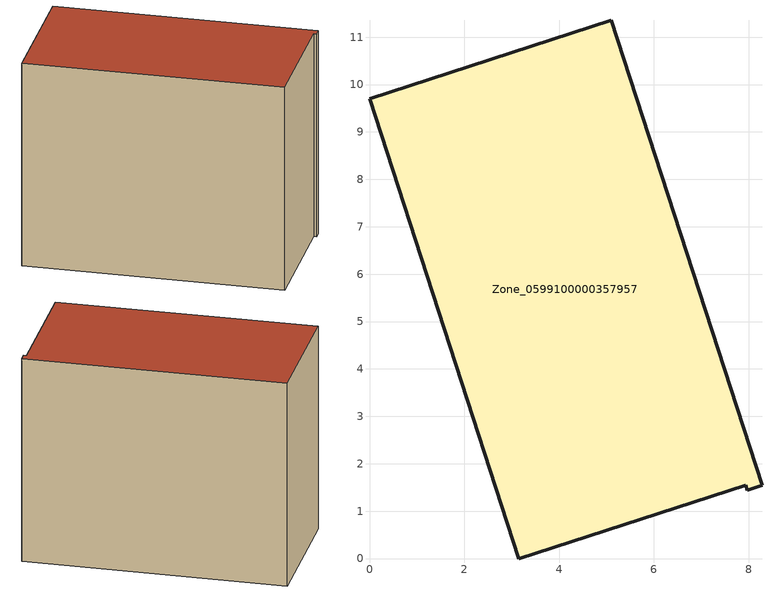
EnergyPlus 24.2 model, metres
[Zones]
Zone_0599100000357957
 floor ground (C_G): 7.94,1.55 3.15,0 0,9.7 5.1,11.35 8.28,1.55 7.97,1.44 z3.12
 wall outside (C_F): 5.1,11.35 0,9.7 3.15,0 7.94,1.55 7.97,1.44 8.28,1.55 5.1,11.35 z3.12:11.55
 roof outside (C_R): 7.97,1.44 8.28,1.55 5.1,11.35 0,9.7 3.15,0 7.94,1.55 z11.55
[BUILDING]
Pand.0599100000357957: North Axis=0; Terrain=City; Loads Convergence Tolerance Value=0.04; Temperature Convergence Tolerance Value=0.4; Solar Distribution=FullExterior; Maximum Number of Warmup Days=25; Minimum Number of Warmup Days=1
[Site:Location]
Rotterdam.The.Hague.AP_ZH_NLD Design_Conditions: Latitude=51.96; Longitude=4.45; Time Zone=1; Elevation=-4.5
[SITE:GROUNDTEMPERATURE:BUILDINGSURFACE]
18, 18, 18, 18, 18, 18, 18, 18, 18, 18, 18, 18
[MATERIAL] Thermal Absorptance=0.9; Solar Absorptance=0.7; Visible Absorptance=0.7
Name | Roughness | Thickness | Conductivity | Density | Specific Heat
G.TI.1992-2005 | MediumSmooth | 0.15 | 0.06 | 540 | 1210
F.TI.1992-2005 | Rough | 0.3 | 0.12 | 1920 | 840
R.TI.1992-2005 | MediumRough | 0.2 | 0.08 | 1500 | 1000
[CONSTRUCTION]
C_G: G.TI.1992-2005
C_F: F.TI.1992-2005
C_R: R.TI.1992-2005
[ZONE]
Zone_0599100000357957: Type=1; Multiplier=1; Ceiling Height=Autocalculate; Volume=Autocalculate; Floor Area=autocalculate; Part of Total Floor Area=Yes
[ZONEINFILTRATION:DESIGNFLOWRATE]
Infil_Zone_0599100000357957: Zone or ZoneList or Space or SpaceList=Zone_0599100000357957; Schedule=AlwaysOn; Design Flow Rate Calculation Method=Flow/Area; Flow Rate per Floor Area=0.0015; Constant Term Coefficient=1; Temperature Term Coefficient=0; Velocity Term Coefficient=0; Velocity Squared Term Coefficient=0
[HVACTEMPLATE:ZONE:IDEALLOADSAIRSYSTEM]
Zone_0599100000357957: Maximum Heating Supply Air Temperature=50; Minimum Cooling Supply Air Temperature=13; Maximum Heating Supply Air Humidity Ratio=0.0156; Minimum Cooling Supply Air Humidity Ratio=0.0077; Heating Limit=NoLimit; Cooling Limit=NoLimit; Dehumidification Control Type=ConstantSensibleHeatRatio; Cooling Sensible Heat Ratio=0.7; Dehumidification Setpoint=60; Humidification Control Type=None; Humidification Setpoint=30; Outdoor Air Method=None; Outdoor Air Flow Rate per Person=0.00944; Outdoor Air Flow Rate per Zone Floor Area=0; Outdoor Air Flow Rate per Zone=0; Demand Controlled Ventilation Type=None; Outdoor Air Economizer Type=NoEconomizer; Heat Recovery Type=None; Sensible Heat Recovery Effectiveness=0.7; Latent Heat Recovery Effectiveness=0.65
[ZONECONTROL:THERMOSTAT]
ThermostatControl_Zone_0599100000357957: Zone or ZoneList=Zone_0599100000357957; Control Type Schedule=DualSetpointControlType; Control 1=Thermostat_Zone_0599100000357957; Temperature Difference Between Cutout And Setpoint=0
[THERMOSTATSETPOINT:DUALSETPOINT]
Thermostat_Zone_0599100000357957: Heating Setpoint Temperature Schedule=HeatingSetpoint_Zone_0599100000357957; Cooling Setpoint Temperature Schedule=CoolingSetpoint_Zone_0599100000357957
[SCHEDULE:COMPACT]
HeatingSetpoint_Zone_0599100000357957: Through: 12/31, For: AllDays, Until: 24:00, 21
CoolingSetpoint_Zone_0599100000357957: Through: 12/31, For: AllDays, Until: 24:00, 24
DualSetpointControlType: Through: 12/31, For: AllDays, Until: 24:00, 4
AlwaysOn: Through: 12/31, For: AllDays, Until: 24:00, 1
